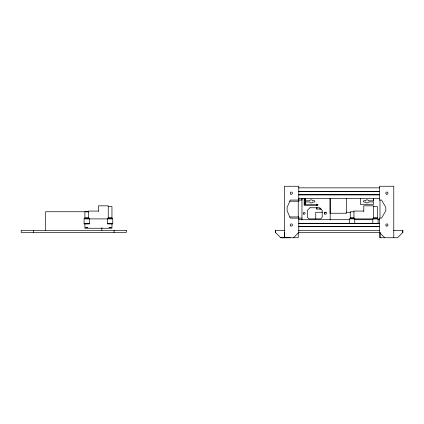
<?xml version="1.0" encoding="UTF-8"?>
<svg xmlns="http://www.w3.org/2000/svg" width="424" height="424" viewBox="0 0 424 424"><rect width="100%" height="100%" fill="white"/><g stroke="black" fill="none" stroke-linecap="round" stroke-linejoin="round"><path stroke-width="0.64" d="M284.446 232.432L284.446 237.742L284.446 186.258L298.777 186.258L298.777 201.225L289.783 201.225M298.777 201.225L298.777 198.464M304.162 198.464L304.162 205.364L317.883 205.364L317.883 204.304L304.612 204.304L304.612 201.914L309.774 201.994A1.59 1.59 0 0 0 312.721 201.994C315.589 203.075 315.589 199.699 312.721 200.775A1.59 1.59 0 0 0 309.774 200.775L304.612 200.854L304.612 198.464L304.612 200.854M321.281 209.08L316.818 209.08L316.818 207.49M316.818 205.444L316.818 204.612M320.003 209.08L320.003 208.02M373.608 200.854L373.608 198.464L373.608 200.854L368.445 200.775A1.59 1.59 0 0 0 365.504 200.775C362.637 199.699 362.637 203.075 365.504 201.994A1.59 1.59 0 0 0 368.445 201.994L373.608 201.914L373.608 204.304L360.342 204.304L360.342 198.464M393.435 230.312L402.8 230.312L402.8 232.437L397.495 237.742L379.978 237.742L379.978 232.553M293.466 237.742L298.777 232.432L298.777 216.934L289.783 216.934M85.828 218.132L87.667 218.132M109.18 218.132L111.019 218.132M351.194 218.132L353.033 218.132M374.546 218.132L376.385 218.132M298.565 187.853L379.66 187.853M298.565 191.463L379.66 191.463M298.565 191.569L379.66 191.569M298.565 194.749L379.66 194.749M298.565 194.855L379.66 194.855M298.565 198.464L379.66 198.464M108.242 206.568L111.957 206.568L111.957 218.901L84.89 218.901L84.89 211.799L88.605 211.799M373.608 206.568L377.323 206.568L377.323 218.901L350.256 218.901L350.256 211.799L353.971 211.799M98.421 211.062L88.605 211.062L88.605 217.973M363.792 211.062L353.971 211.062L353.971 217.973M88.637 211.735L45.612 211.735L45.612 230.312M322.335 212.265L315.758 212.265L315.758 218.71M324.312 212.265L326.284 212.265M346.021 212.265L350.621 212.265M84.89 217.857L88.605 217.857M108.242 217.857L111.957 217.857M350.256 217.857L353.971 217.857M373.608 217.857L377.323 217.857M301.962 218.106L290.286 218.106L287.101 210.781L287.101 207.384L290.286 200.059L301.962 200.059L301.962 198.464L301.962 219.913M298.565 219.696L349.328 219.696M354.607 219.696L373.067 219.696M377.678 219.696L379.66 219.696M298.565 223.305L379.66 223.305M84.095 223.411L89.4 223.411M107.436 223.411L112.747 223.411M298.565 223.411L379.66 223.411M298.565 226.596L379.66 226.596M298.565 226.702L379.66 226.702M298.565 230.312L379.66 230.312M290.286 237.742L280.73 237.742L275.425 232.432L275.425 230.312L284.79 230.312M298.247 232.432L379.978 232.432M280.73 237.742L298.247 237.742L298.247 232.458M384.754 237.742L379.448 232.432L379.448 218.106L381.568 218.106L385.819 210.781L385.819 207.384L381.568 200.059L379.448 200.059L379.448 186.258L393.779 186.258L393.779 237.742M324.567 213.807L324.72 214.003A0.954 0.954 0 0 0 326.316 213.574A0.954 0.954 0 0 0 325.144 212.408A0.954 0.954 0 0 0 324.72 214.003M275.425 230.312L275.425 232.432M402.8 230.312L402.8 232.437M379.978 200.059L379.978 218.106M379.978 232.458L379.978 237.742M378.113 223.411L378.113 218.636L372.807 218.636L372.807 223.411M373.608 217.957L373.608 205.831L363.792 205.831L363.792 211.444M354.771 223.411L354.771 218.636L349.461 218.636L349.461 223.411M346.541 198.506L346.541 213.24L330.089 213.24L330.089 198.506M330.169 198.464L330.169 219.913M316.818 204.066L316.818 205.497M316.818 207.288L316.818 209.08M298.247 201.347L298.247 217.459M114.077 230.312L114.077 232.432M111.957 223.755L111.957 228.255L84.89 228.255L84.89 223.814M108.242 217.957L108.242 205.831L98.421 205.831L98.421 211.444M101.871 227.746L101.871 230.312M33.406 230.312L33.406 232.432M305.678 201.914L305.678 204.304L305.678 201.914M305.678 198.464L305.678 200.854L305.678 198.464M85.722 227.561L87.805 227.608L85.722 227.561M109.074 227.561L111.162 227.608L109.074 227.561M310.002 207.755L307.347 210.41L307.347 217.305L308.942 218.901L320.618 218.901L322.208 217.305L322.208 210.41L319.553 207.755L310.002 207.755M89.4 218.636L84.095 218.636L84.095 223.941L89.4 223.941L89.4 218.636M112.747 218.636L107.436 218.636L107.436 223.941L112.747 223.941L112.747 218.636M126.288 230.312L21.2 230.312L21.2 232.432L126.288 232.432L126.288 230.312M290.79 225.966A1.113 1.113 0 0 0 292.459 225.001A1.113 1.113 0 0 0 290.79 224.036A1.113 1.113 0 0 0 290.79 225.966M290.79 194.123A1.113 1.113 0 0 0 292.459 193.159A1.113 1.113 0 0 0 290.79 192.194A1.113 1.113 0 0 0 290.79 194.123M303.489 214.003A0.954 0.954 0 0 0 305.089 213.574A0.954 0.954 0 0 0 303.918 212.408A0.954 0.954 0 0 0 303.489 214.003M386.322 225.966A1.113 1.113 0 0 0 387.992 225.001A1.113 1.113 0 0 0 386.322 224.036A1.113 1.113 0 0 0 386.322 225.966M386.322 194.123A1.113 1.113 0 0 0 387.992 193.159A1.113 1.113 0 0 0 386.322 192.194A1.113 1.113 0 0 0 386.322 194.123"/></g></svg>
